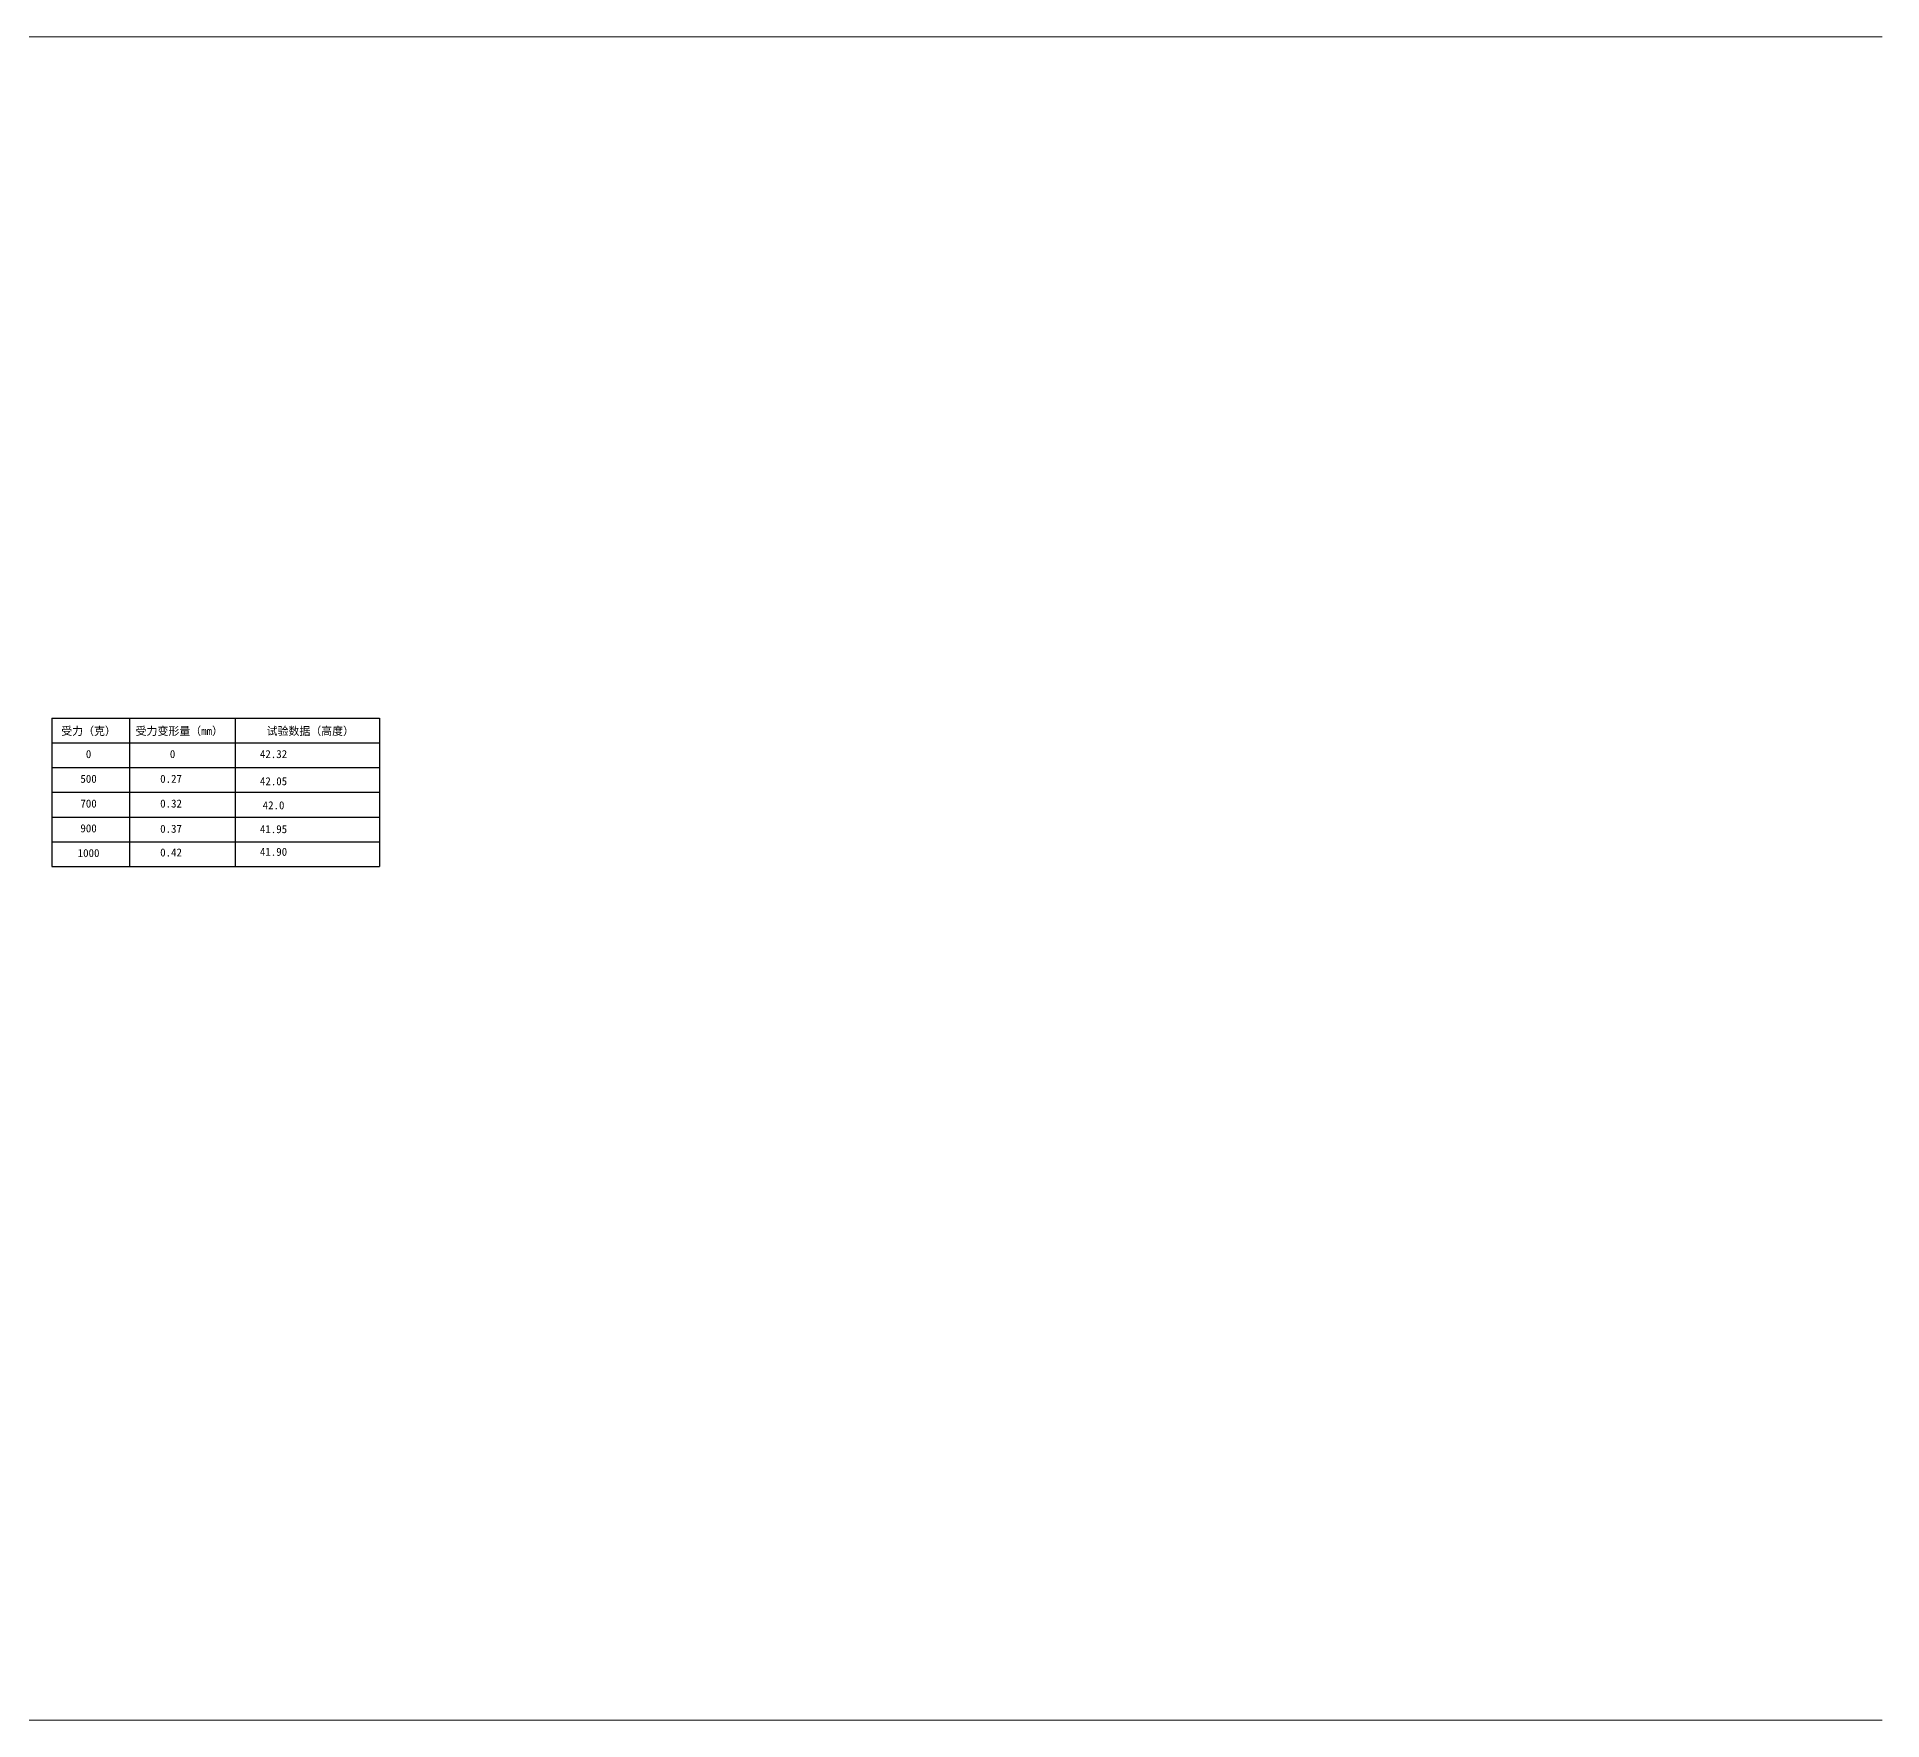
# Model space of a CAD drawing. Header units: millimetres. Extents: x 2517 to 6633, y 792 to 3241.
# Drawn here: x 3532.4 to 3645.4, y 1438 to 1541.1 of the extents above; entities that cross this region are included whole.
import ezdxf

# ---------------------------------------------------------------- set-up
doc = ezdxf.new("R2010")
doc.units = ezdxf.units.MM
doc.layers.add('实线', color=7, linetype='Continuous', lineweight=25)
doc.layers.add('尺寸标注', color=2, linetype='Continuous', lineweight=9)
doc.styles.get("Standard").update_dxf_attribs({"font": 'simfang.ttf'})

msp = doc.modelspace()

# ---------------------------------------------------------------- linework, layer by layer
at = {"layer": '实线', "ltscale": 0.1}
for p, q in [((3533.3176, 1499.4071), (3553.3775, 1499.4071)), ((3533.3176, 1499.4071), (3533.3176, 1490.3127)), ((3538.0666, 1499.4071), (3538.0666, 1490.3127)), ((3544.5303, 1499.4071), (3544.5303, 1490.3127)), ((3553.3775, 1499.4071), (3553.3775, 1490.3127)), ((3533.3176, 1497.8914), (3553.3775, 1497.8914)), ((3533.3176, 1496.3757), (3553.3775, 1496.3757)), ((3533.3176, 1494.8599), (3553.3775, 1494.8599)), ((3533.3176, 1493.3442), (3553.3775, 1493.3442)), ((3533.3176, 1491.8285), (3553.3775, 1491.8285)), ((3533.3176, 1490.3127), (3553.3775, 1490.3127))]:
    msp.add_line(p, q, dxfattribs=at)
at = {"layer": '尺寸标注', "ltscale": 0.2}
for p, q in [((3054.3981, 1541.131), (3645.4033, 1541.131)), ((3054.3981, 1438.0325), (3645.4033, 1438.0325))]:
    msp.add_line(p, q, dxfattribs=at)

# ---------------------------------------------------------------- texts
at = {"layer": '实线', "char_height": 0.49, "width": 6.44035, "attachment_point": 5}
for s, insert in [('受力（克）', (3535.5586, 1498.5792)), ('受力变形量（mm）', (3541.1159, 1498.5792)), ('试验数据（高度）', (3549.1391, 1498.5792)), ('0', (3535.5586, 1497.2)), ('0', (3540.7034, 1497.2)), ('42.32', (3546.8864, 1497.2)), ('500', (3535.5586, 1495.6842)), ('0.27', (3540.6111, 1495.6842)), ('42.05', (3546.8864, 1495.536)), ('700', (3535.5586, 1494.1685)), ('0.32', (3540.6111, 1494.1685)), ('42.0', (3546.8864, 1494.0623)), ('900', (3535.5586, 1492.6528)), ('0.37', (3540.6111, 1492.6238)), ('41.95', (3546.8864, 1492.6017)), ('1000', (3535.5586, 1491.137)), ('0.42', (3540.6111, 1491.1714)), ('41.90', (3546.8864, 1491.213))]:
    msp.add_mtext(s, dxfattribs=dict(at, insert=insert))

doc.saveas('drawing.dxf')
